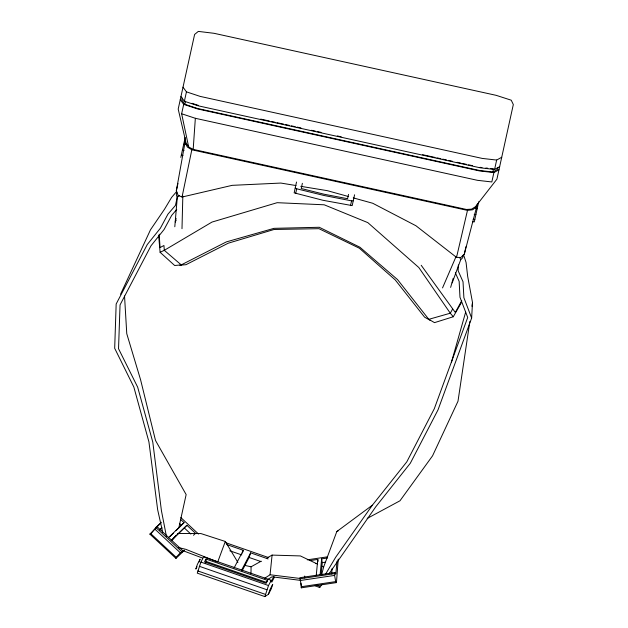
<?xml version="1.0" encoding="UTF-8"?>
<svg xmlns="http://www.w3.org/2000/svg" width="628" height="628" viewBox="0 0 628 628"><rect width="100%" height="100%" fill="white"/><g stroke="black" fill="none" stroke-linecap="round" stroke-linejoin="round"><path stroke-width="0.94" d="M250.988 573.623L251.082 566.794L261.162 561.173M181.994 228.702L182.827 196.117M458.369 264.977L458.134 270.739L463.032 281.776L463.888 297.703L471.644 318.035L438.014 409.88L410.335 463.213L375.74 506.827L329.339 573.309M338.241 559.101L336.459 582.596L301.283 587.816L301.566 586.678L299.839 577.721L335.156 572.477L335.799 574.173L337.055 561.149M301.283 587.816L300.843 583.208M471.644 318.035L472.499 302.492L467.687 276.485L466.055 262.394L463.637 254.992M193.181 149.386L188.675 146.983L186.116 143.129L178.195 109.084L194.602 34.469L198.315 31.4L214.03 33.3L496.175 95.338L511.239 100.197L513.319 104.546L496.913 179.161L475.451 206.738L471.502 209.171L466.408 209.462L193.181 149.386L195.347 118.292L181.633 113.754L183.698 104.358L180.26 99.687M176.931 192.027L176.319 194.813L177.284 197.333L174.796 226.755M304.556 577.901L304.737 576.041M316.261 575.24L317.792 559.422L310.044 560.576M320.115 574.667L321.646 558.857L327.455 557.994M321.096 574.714L322.266 562.625L321.646 558.857M331.639 573.874L332.181 568.293M264.451 578.419L270.071 574.769L272.081 555.097L300.38 555.929L317.611 564.125M469.838 321.544L457.993 401.245L432.559 455.826L399.973 500.791L367.223 518.43M471.966 306.299L472.499 302.492M336.459 582.596L335.65 581.622L334.622 575.413L335.156 572.477M296.016 185.543L280.834 183.062L232.164 185.346L182.042 197.035L178.14 195.332L176.319 190.92L185.55 139.573M160.878 523.006L149.88 534.114L175.958 558.394L176.17 557.303L180.322 552.789L183.054 550.913L156.874 526.539L155.854 527.536L161.333 522.253M182.042 197.035L191.823 149.778L187.348 147.031L184.93 142.383M497.902 167.456L497.486 169.364L492.862 172.017L479.376 170.447L197.773 108.534L184.868 104.303L185.55 101.187M176.319 190.92L177.959 183.447M177.481 196.101L175.455 205.403L167.912 214.195L160.368 228.239L147.266 244.551L116.164 304.007L114.681 348.289L133.819 386.966L148.922 441.861L157.659 509.755L162.699 532.254M176.091 218.332L175.275 222.029L176.076 220.263M182.206 98.039L181.79 99.954L184.868 104.303M499.668 166.656L494.589 169.45L480.232 167.817L198.095 105.787L184.381 101.249L186.445 91.853L183.007 87.182M180.809 157.377L185.181 137.485M178.831 527.795L186.147 494.581L155.508 440.464L140.586 379.767L126.762 333.68L124.54 296M296.526 182.018L294.147 192.851L322.941 200.277L352.198 205.615L354.577 194.782M295.655 193.597L296.714 188.8L295.199 188.055M302.374 183.305L301.228 188.518L324.26 194.264L347.59 198.707L348.54 194.366M350.518 205.654L351.57 200.858L353.25 200.819M450.637 287.404L453.204 278.298M463.268 254.984L462.655 257.77L460.724 259.654L452.191 282.906M353.258 197.867L372.718 203.26L415.932 225.75L456.532 257.386L460.787 257.48L464.296 254.238L465.937 246.765M464.296 254.238L477.453 203.755M478.717 201.753L474.289 221.904L472.578 221.794M492.862 172.017L493.553 168.908L490.656 168.571M498.985 169.764L493.898 172.567L491.834 181.955L477.484 180.322L195.347 118.292M494.589 169.45L496.654 160.062L501.733 157.259M456.532 257.386L467.475 210.388L472.688 209.768L476.833 206.565M270.896 581.779L271.257 580.296L203.668 556.84L200.921 562.091L197.278 573.152L264.875 596.6L268.446 594.253L271.186 589.009L272.709 584.385L269.962 589.629L268.446 594.253M264.875 596.6L268.509 585.539L271.257 580.296M321.434 575.374L323.648 566.998L336.804 531.547L372.365 505.195L406.826 461.808L434.309 408.71L467.711 317.485L459.979 297.256L459.147 281.391L455.347 272.78M451.454 362.238L465.678 312.038M199.178 561.966L200.097 559.195L197.349 564.439L195.826 569.062L197.004 566.809M205.654 563.175L206.212 561.487L206.023 559.053L267.661 580.437L266.154 583.326L204.516 561.942L206.023 559.053M242.392 553.08L243.311 550.309L226.763 544.57M242.118 570.836L249.112 557.476L250.635 552.852L268.093 558.92M217.712 562.021L225.303 541.469L200.936 533.565L177.575 533.494M442.536 287.914L456.203 256.216M120.576 294.21L150.492 229.785L164.56 209.148L171.617 197.388L176.633 191.54M149.88 534.114L150.901 533.776L156.874 526.539M234.134 567.853L243.311 550.309M241.458 570.389L250.635 552.852M271.147 581.693L273.769 576.677M271.822 582.117L274.444 577.101M461.729 300.655L455.316 312.469L421.192 265.275M452.631 308.976L450.292 313.207L428.798 319.33L397.5 279.546L359.907 247.22L319.275 227.273L274.02 228.341L226.331 241.906L181.241 264.898L174.67 265.503L160.101 252.299L158.649 235.665M428.798 319.33L434.505 322.635L453.275 316.755L461.572 302.264M325.712 573.937L335.682 557.248L372.365 505.195M315.201 585.751L319.723 587.58L321.858 584.409M183.054 550.913L182.238 552.083L183.612 550.764M171.664 540.755L175.801 535.668M176.727 209.477L171.656 215.42L164.136 229.416L151.018 245.76L120.05 304.925L118.535 348.705L137.681 387.186L152.792 442.12L161.404 510.548L166.444 536.469M176.06 530.652L184.059 522.629L180.464 519.293M171.389 540.582L186.916 525.291L195.528 533.305L193.471 535.292M267.661 580.437L265.942 582.211L206.212 561.487M159.693 529.804L161.741 527.826M159.92 529.899L161.977 527.913M168.304 537.819L184.059 522.629M169.898 536.595L173.32 533.298M171.161 540.48L186.916 525.291M184.514 550.207L175.958 558.394M177.284 197.333L179.231 195.724M267.889 579.416L272.034 576.802L300.639 580.39M267.041 557.9L272.081 555.097M336.804 531.547L338.523 530.621M160.101 252.299L164.293 250.321L211.981 222.076L277.152 202.687L324.213 204.799L367.82 222.626L418.852 267.559L450.292 313.207L453.275 316.755M307.257 559.838L327.565 556.816M315.507 563.622L317.446 563.34M322.266 562.625L325.171 562.193M299.791 578.796L334.967 573.576M300.537 580.468L334.622 575.413M301.566 586.678L335.65 581.622M179.836 265.204L185.951 264.694L228.247 243.193L274.106 229.471L318.961 228.686L359.357 248.209L395.224 279.907L424.606 317.164L429.945 320.202M473.127 219.266L474.831 219.431M496.654 160.062L482.296 158.429L200.159 96.398L186.445 91.853M493.898 172.567L479.549 170.934L197.412 108.903L183.698 104.358M480.059 167.338L481.99 167.558M485.844 168.006L487.768 168.233M270.071 574.769L299.768 578.419M474.211 214.352L475.883 214.627M300.757 186.32L327.321 190.669L348.626 196.58M183.698 144.252L185.362 144.573M260.714 119.108L269.334 121M271.249 121.424L275.08 122.264M276.995 122.688L283.699 124.163M285.614 124.587L289.453 125.427M291.368 125.843L295.199 126.691M297.115 127.107L300.945 127.955M311.48 130.271L315.311 131.111M317.226 131.535L321.057 132.375M337.346 135.954L341.177 136.802M422.589 154.7L435.039 157.44M436.962 157.856L440.793 158.703M442.709 159.119L446.539 159.967M448.455 160.383L452.286 161.231M457.074 162.283L460.905 163.123M462.82 163.547L466.651 164.387M468.567 164.811L472.397 165.651M191.823 149.778L467.475 210.388M296.714 188.8L323.993 195.481L351.57 200.858M244.991 565.435L251.082 566.794M178.36 547.545L185.809 549.319L216.825 561.668M475.529 208.37L477.17 208.779M182.842 550.63L202.53 558.049M182.41 150.1L184.043 150.555M192.003 103.306L198.456 105.418M225.585 542.655L268.76 557.64M229.832 550.787L241.788 554.932M249.112 557.476L261.067 561.613M200.921 562.091L268.509 585.539M199.343 566.307L266.931 589.755M197.82 570.93L265.409 594.378M181.351 154.912L182.96 155.469M316.952 584.825L318.734 585.618L319.723 587.58M321.921 566.173L323.648 566.998M181.241 264.898L164.293 250.321L163.947 245.501L160.046 247.55L159.182 234.134M180.84 517.574L198.503 534.02M179.388 523.367L181.539 525.377M184.397 528.038L190.849 534.051M155.909 527.551L181.979 551.831M155.045 529.263L180.322 552.789M150.901 533.776L176.17 557.303M180.942 96.579L184.381 101.249M225.303 541.469L237.902 562.405M459.633 257.37L460.724 259.654M181.633 113.754L188.675 146.983M317.792 559.422L318.098 561.306"/></g></svg>
